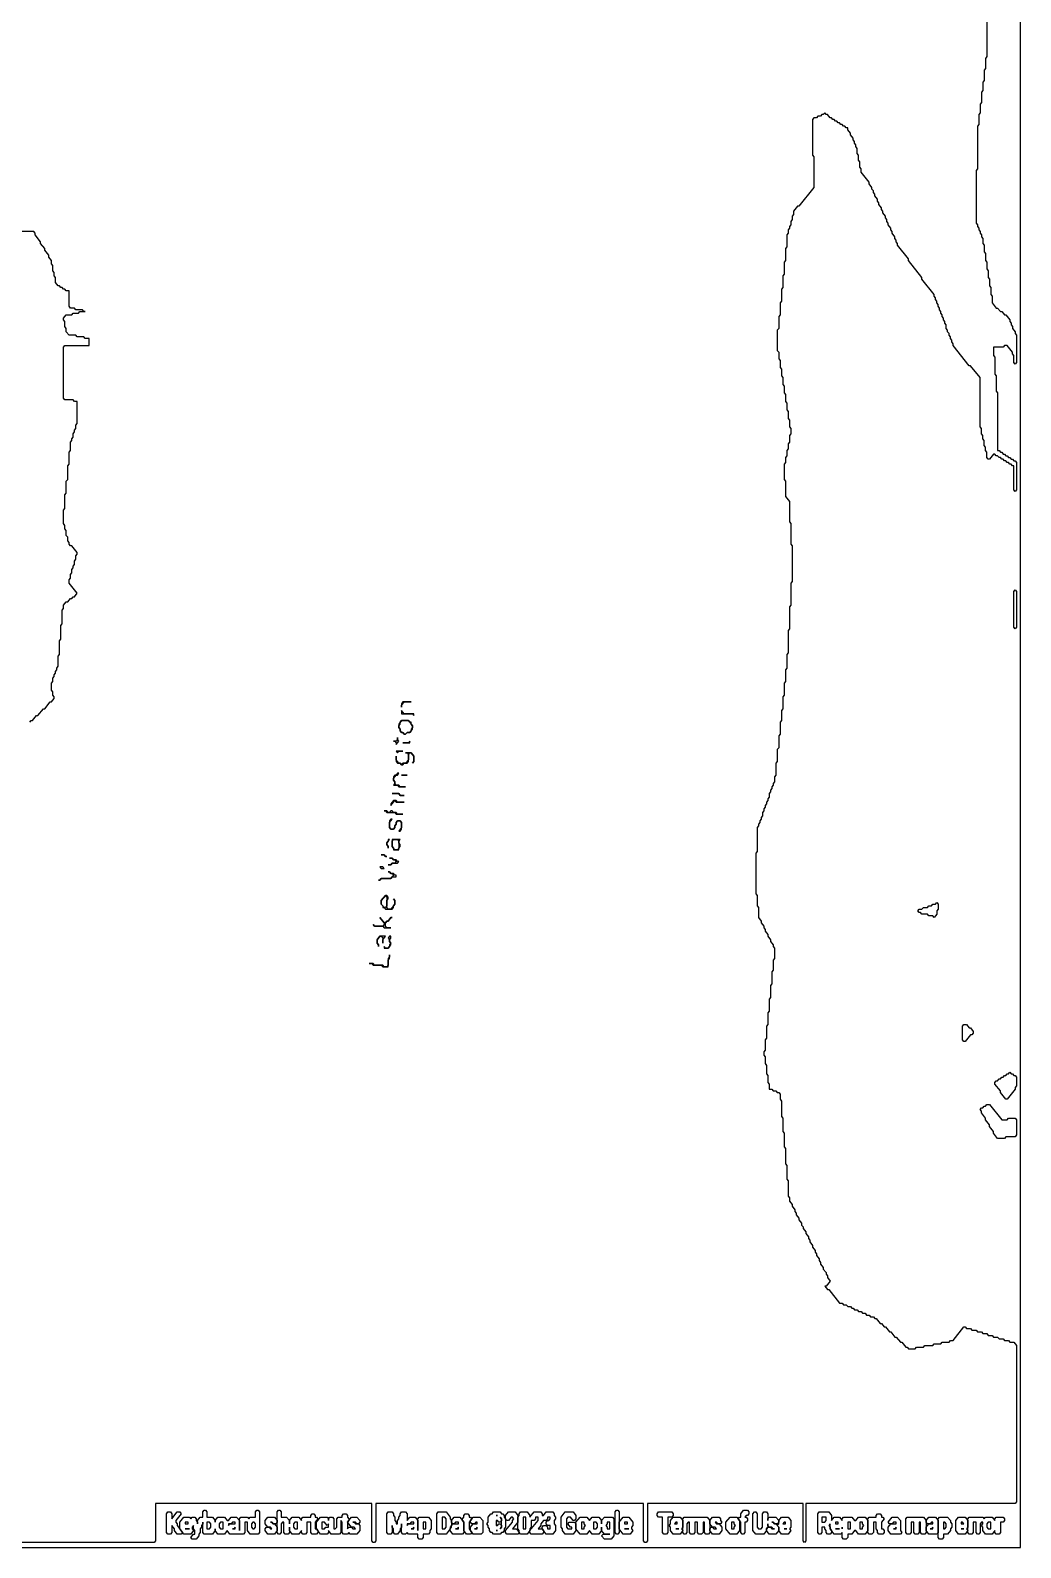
# Model space of a CAD drawing. Header units: metres. Extents: x 0 to 0.609, y 0 to 0.432.
# Drawn here: x 0.4687 to 0.6095, y 0.0002 to 0.2159 of the extents above; entities that cross this region are included whole.
import ezdxf

# ---------------------------------------------------------------- set-up
doc = ezdxf.new("R2010")
doc.units = ezdxf.units.M
doc.layers.add('Contours', color=7, linetype='Continuous')

msp = doc.modelspace()

# ---------------------------------------------------------------- linework, layer by layer
at = {"layer": 'Contours'}
for points in [[(0.18177, 0.00024), (0.60949, 0.00024), (0.60949, 0.4316)], [(0.60469, 0.2187), (0.60469, 0.21218), (0.60449, 0.21194), (0.60449, 0.21049), (0.6043, 0.21025), (0.6043, 0.2088), (0.60411, 0.20856), (0.60411, 0.20735), (0.60392, 0.20711), (0.60392, 0.20566), (0.60373, 0.20542), (0.60373, 0.20421), (0.60353, 0.20397), (0.60353, 0.20252), (0.60334, 0.20228), (0.60334, 0.19625), (0.60315, 0.19601), (0.60315, 0.18852), (0.60334, 0.18828), (0.60334, 0.18804), (0.60353, 0.1878), (0.60353, 0.18756), (0.60373, 0.18732), (0.60373, 0.18707), (0.60392, 0.18683), (0.60392, 0.18659), (0.60411, 0.18635), (0.60411, 0.18563), (0.6043, 0.18539), (0.6043, 0.18442), (0.60449, 0.18418), (0.60449, 0.18321), (0.60469, 0.18297), (0.60469, 0.18201), (0.60488, 0.18176), (0.60488, 0.1808), (0.60507, 0.18056), (0.60507, 0.17959), (0.60526, 0.17935), (0.60526, 0.17839), (0.60545, 0.17814), (0.60545, 0.17718), (0.60603, 0.17645), (0.60622, 0.17645), (0.60661, 0.17597), (0.6068, 0.17597), (0.60718, 0.17549), (0.60738, 0.17549), (0.60795, 0.17476), (0.60795, 0.17452), (0.60814, 0.17428), (0.60814, 0.17404), (0.60834, 0.1738), (0.60834, 0.17356), (0.60872, 0.17307), (0.60872, 0.17283), (0.60891, 0.17259), (0.60891, 0.16873), (0.60872, 0.16849), (0.60853, 0.16873), (0.60853, 0.1697), (0.60834, 0.16994), (0.60834, 0.17018), (0.60757, 0.17114), (0.60718, 0.17114), (0.60699, 0.1709), (0.60565, 0.1709), (0.60565, 0.1697), (0.60584, 0.16945), (0.60584, 0.16704), (0.60603, 0.1668), (0.60603, 0.16463), (0.60622, 0.16438), (0.60622, 0.15618), (0.60642, 0.15618), (0.60661, 0.15594), (0.6068, 0.15594), (0.60699, 0.15569), (0.60718, 0.15569), (0.60738, 0.15545), (0.60757, 0.15545), (0.60776, 0.15521), (0.60795, 0.15521), (0.60814, 0.15497), (0.60834, 0.15497), (0.60853, 0.15473), (0.60872, 0.15473), (0.60891, 0.15449), (0.60891, 0.15063), (0.60872, 0.15038), (0.60853, 0.15063), (0.60853, 0.154), (0.60834, 0.154), (0.60814, 0.15425), (0.60795, 0.15425), (0.60776, 0.15449), (0.60757, 0.15449), (0.60738, 0.15473), (0.60718, 0.15473), (0.60699, 0.15497), (0.6068, 0.15497), (0.60661, 0.15521), (0.60642, 0.15521), (0.60622, 0.15545), (0.60603, 0.15545), (0.60584, 0.15569), (0.60565, 0.15569), (0.60507, 0.15497), (0.60488, 0.15497), (0.60469, 0.15521), (0.60469, 0.15594), (0.60449, 0.15618), (0.60449, 0.15666), (0.6043, 0.1569), (0.6043, 0.15763), (0.60411, 0.15787), (0.60411, 0.15835), (0.60392, 0.15859), (0.60392, 0.15932), (0.60373, 0.15956), (0.60373, 0.16656), (0.60238, 0.16825), (0.60219, 0.16825), (0.59988, 0.17114), (0.59988, 0.17138), (0.59969, 0.17163), (0.59969, 0.17187), (0.5995, 0.17211), (0.5995, 0.17235), (0.59931, 0.17259), (0.59931, 0.17283), (0.59911, 0.17307), (0.59911, 0.17332), (0.59892, 0.17356), (0.59892, 0.17404), (0.59873, 0.17428), (0.59873, 0.17452), (0.59854, 0.17476), (0.59854, 0.17501), (0.59835, 0.17525), (0.59835, 0.17549), (0.59815, 0.17573), (0.59815, 0.17597), (0.59796, 0.17621), (0.59796, 0.17645), (0.59777, 0.1767), (0.59777, 0.17694), (0.59758, 0.17718), (0.59758, 0.17742), (0.59738, 0.17766), (0.59738, 0.1779), (0.59719, 0.17814), (0.59719, 0.17839), (0.59546, 0.18056), (0.59546, 0.1808), (0.59354, 0.18321), (0.59354, 0.18345), (0.592, 0.18539), (0.592, 0.18563), (0.59181, 0.18587), (0.59181, 0.18611), (0.59162, 0.18635), (0.59162, 0.18659), (0.59124, 0.18707), (0.59124, 0.18732), (0.59104, 0.18756), (0.59104, 0.1878), (0.59066, 0.18828), (0.59066, 0.18852), (0.59047, 0.18876), (0.59047, 0.18901), (0.59028, 0.18925), (0.59028, 0.18949), (0.58989, 0.18997), (0.58989, 0.19021), (0.5897, 0.19045), (0.5897, 0.1907), (0.58931, 0.19118), (0.58931, 0.19142), (0.58912, 0.19166), (0.58912, 0.1919), (0.58874, 0.19239), (0.58874, 0.19263), (0.58855, 0.19287), (0.58855, 0.19311), (0.58835, 0.19335), (0.58835, 0.19359), (0.58797, 0.19408), (0.58797, 0.19432), (0.58682, 0.19576), (0.58682, 0.19625), (0.58662, 0.19649), (0.58662, 0.19721), (0.58643, 0.19745), (0.58643, 0.19818), (0.58624, 0.19842), (0.58624, 0.19914), (0.58605, 0.19939), (0.58605, 0.19963), (0.58586, 0.19987), (0.58586, 0.20011), (0.58566, 0.20035), (0.58566, 0.20059), (0.58528, 0.20108), (0.58528, 0.20132), (0.5849, 0.2018), (0.5849, 0.20204), (0.5847, 0.20204), (0.58451, 0.20228), (0.58432, 0.20228), (0.58413, 0.20252), (0.58393, 0.20252), (0.58374, 0.20277), (0.58355, 0.20277), (0.58336, 0.20301), (0.58317, 0.20301), (0.58297, 0.20325), (0.58278, 0.20325), (0.58259, 0.20349), (0.5824, 0.20349), (0.58201, 0.20397), (0.58182, 0.20397), (0.58163, 0.20421), (0.58144, 0.20397), (0.58124, 0.20397), (0.58105, 0.20373), (0.58067, 0.20373), (0.58048, 0.20349), (0.58009, 0.20349), (0.5799, 0.20325), (0.5799, 0.19818), (0.58009, 0.19794), (0.58009, 0.19359), (0.57798, 0.19094), (0.57779, 0.19094), (0.57721, 0.19021), (0.57721, 0.18973), (0.57702, 0.18949), (0.57702, 0.18901), (0.57682, 0.18876), (0.57682, 0.18828), (0.57663, 0.18804), (0.57663, 0.1878), (0.57644, 0.18756), (0.57644, 0.18707), (0.57625, 0.18683), (0.57625, 0.18514), (0.57606, 0.1849), (0.57606, 0.18321), (0.57586, 0.18297), (0.57586, 0.18128), (0.57567, 0.18104), (0.57567, 0.17935), (0.57548, 0.17911), (0.57548, 0.17742), (0.57529, 0.17718), (0.57529, 0.17549), (0.5751, 0.17525), (0.5751, 0.17356), (0.5749, 0.17332), (0.5749, 0.17042), (0.5751, 0.17018), (0.5751, 0.16921), (0.57529, 0.16897), (0.57529, 0.16801), (0.57548, 0.16776), (0.57548, 0.1668), (0.57567, 0.16656), (0.57567, 0.16559), (0.57586, 0.16535), (0.57586, 0.16438), (0.57606, 0.16414), (0.57606, 0.16318), (0.57625, 0.16294), (0.57625, 0.16197), (0.57644, 0.16173), (0.57644, 0.16076), (0.57663, 0.16052), (0.57663, 0.15956), (0.57682, 0.15932), (0.57682, 0.15859), (0.57663, 0.15835), (0.57663, 0.15738), (0.57644, 0.15714), (0.57644, 0.15642), (0.57625, 0.15618), (0.57625, 0.15545), (0.57606, 0.15521), (0.57606, 0.15449), (0.57586, 0.15425), (0.57586, 0.15207), (0.57606, 0.15183), (0.57606, 0.14966), (0.57663, 0.14894), (0.57663, 0.14604), (0.57682, 0.1458), (0.57682, 0.1429), (0.57702, 0.14266), (0.57702, 0.13759), (0.57682, 0.13735), (0.57682, 0.13421), (0.57663, 0.13397), (0.57663, 0.13083), (0.57644, 0.13059), (0.57644, 0.12745), (0.57625, 0.12721), (0.57625, 0.12528), (0.57606, 0.12504), (0.57606, 0.12335), (0.57586, 0.12311), (0.57586, 0.12142), (0.57567, 0.12118), (0.57567, 0.11949), (0.57548, 0.11925), (0.57548, 0.1178), (0.57529, 0.11756), (0.57529, 0.11587), (0.5751, 0.11562), (0.5751, 0.11393), (0.5749, 0.11369), (0.5749, 0.112), (0.57471, 0.11176), (0.57471, 0.11007), (0.57452, 0.10983), (0.57452, 0.10911), (0.57433, 0.10887), (0.57433, 0.10862), (0.57413, 0.10838), (0.57413, 0.10814), (0.57394, 0.1079), (0.57394, 0.10766), (0.57375, 0.10742), (0.57375, 0.10693), (0.57356, 0.10669), (0.57356, 0.10645), (0.57337, 0.10621), (0.57337, 0.10597), (0.57317, 0.10573), (0.57317, 0.10549), (0.57298, 0.10524), (0.57298, 0.105), (0.57279, 0.10476), (0.57279, 0.10428), (0.5726, 0.10404), (0.5726, 0.1038), (0.57241, 0.10356), (0.57241, 0.10331), (0.57221, 0.10307), (0.57221, 0.10283), (0.57202, 0.10259), (0.57202, 0.09921), (0.57183, 0.09897), (0.57183, 0.09318), (0.57202, 0.09293), (0.57202, 0.09149), (0.57221, 0.09124), (0.57221, 0.0898), (0.5726, 0.08931), (0.5726, 0.08907), (0.57298, 0.08859), (0.57298, 0.08835), (0.57317, 0.08811), (0.57317, 0.08786), (0.57356, 0.08738), (0.57356, 0.08714), (0.57394, 0.08666), (0.57394, 0.08642), (0.57433, 0.08593), (0.57433, 0.08569), (0.57452, 0.08545), (0.57452, 0.084), (0.57433, 0.08376), (0.57433, 0.08231), (0.57413, 0.08207), (0.57413, 0.08038), (0.57394, 0.08014), (0.57394, 0.07845), (0.57375, 0.07821), (0.57375, 0.07652), (0.57356, 0.07628), (0.57356, 0.07459), (0.57337, 0.07435), (0.57337, 0.07266), (0.57317, 0.07242), (0.57317, 0.07097), (0.57298, 0.07073), (0.57298, 0.07024), (0.57317, 0.07), (0.57317, 0.06904), (0.57337, 0.0688), (0.57337, 0.06759), (0.57356, 0.06735), (0.57356, 0.06638), (0.57375, 0.06614), (0.57375, 0.06542), (0.57413, 0.06542), (0.57433, 0.06517), (0.57471, 0.06517), (0.5749, 0.06493), (0.5751, 0.06493), (0.57529, 0.06469), (0.57529, 0.06397), (0.57548, 0.06373), (0.57548, 0.06155), (0.57567, 0.06131), (0.57567, 0.05938), (0.57586, 0.05914), (0.57586, 0.05721), (0.57606, 0.05697), (0.57606, 0.05479), (0.57625, 0.05455), (0.57625, 0.05262), (0.57644, 0.05238), (0.57644, 0.05021), (0.57663, 0.04997), (0.57663, 0.04948), (0.57702, 0.049), (0.57702, 0.04876), (0.5774, 0.04828), (0.5774, 0.04804), (0.57759, 0.04779), (0.57759, 0.04755), (0.57798, 0.04707), (0.57798, 0.04683), (0.57836, 0.04635), (0.57836, 0.0461), (0.57855, 0.04586), (0.57855, 0.04562), (0.57894, 0.04514), (0.57894, 0.0449), (0.57932, 0.04442), (0.57932, 0.04417), (0.57951, 0.04393), (0.57951, 0.04369), (0.5799, 0.04321), (0.5799, 0.04297), (0.58028, 0.04248), (0.58028, 0.04224), (0.58048, 0.042), (0.58048, 0.04176), (0.58086, 0.04128), (0.58086, 0.04104), (0.58105, 0.04079), (0.58105, 0.04055), (0.58144, 0.04007), (0.58144, 0.03983), (0.58182, 0.03935), (0.58182, 0.0391), (0.58201, 0.03886), (0.58201, 0.03862), (0.5824, 0.03814), (0.58182, 0.03741), (0.58163, 0.03741), (0.58201, 0.03693), (0.5822, 0.03693), (0.58374, 0.035), (0.58413, 0.035), (0.58432, 0.03476), (0.5847, 0.03476), (0.5849, 0.03452), (0.58528, 0.03452), (0.58547, 0.03428), (0.58566, 0.03428), (0.58586, 0.03404), (0.58624, 0.03404), (0.58643, 0.03379), (0.58682, 0.03379), (0.58701, 0.03355), (0.58739, 0.03355), (0.58759, 0.03331), (0.58797, 0.03331), (0.58816, 0.03307), (0.58855, 0.03307), (0.58874, 0.03283), (0.58893, 0.03283), (0.58951, 0.0321), (0.5897, 0.0321), (0.59008, 0.03162), (0.59028, 0.03162), (0.59085, 0.0309), (0.59104, 0.0309), (0.59162, 0.03017), (0.59181, 0.03017), (0.59239, 0.02945), (0.59258, 0.02945), (0.59316, 0.02873), (0.59335, 0.02873), (0.59354, 0.02848), (0.5945, 0.02848), (0.59469, 0.02873), (0.59566, 0.02873), (0.59585, 0.02897), (0.597, 0.02897), (0.59719, 0.02921), (0.59815, 0.02921), (0.59835, 0.02945), (0.59931, 0.02945), (0.5995, 0.02969), (0.59988, 0.02969), (0.60142, 0.03162), (0.60161, 0.03162), (0.6018, 0.03138), (0.60238, 0.03138), (0.60257, 0.03114), (0.60315, 0.03114), (0.60334, 0.0309), (0.60392, 0.0309), (0.60411, 0.03066), (0.60469, 0.03066), (0.60488, 0.03041), (0.60545, 0.03041), (0.60565, 0.03017), (0.60622, 0.03017), (0.60642, 0.02993), (0.60699, 0.02993), (0.60718, 0.02969), (0.60776, 0.02969), (0.60795, 0.02945), (0.60853, 0.02945), (0.60891, 0.02897), (0.60891, 0.00676), (0.60872, 0.00652), (0.57894, 0.00652), (0.57894, 0.00121), (0.57875, 0.00097), (0.57855, 0.00121), (0.57855, 0.00652), (0.55646, 0.00652), (0.55646, 0.00121), (0.55627, 0.00097), (0.55607, 0.00097), (0.55588, 0.00121), (0.55588, 0.00652), (0.51784, 0.00652), (0.51784, 0.00121), (0.51764, 0.00097), (0.51745, 0.00097), (0.51726, 0.00121), (0.51726, 0.00652), (0.48652, 0.00652), (0.48652, 0.00121), (0.48632, 0.00097), (0.45539, 0.00097)], [(0.46865, 0.11756), (0.46884, 0.1178), (0.46903, 0.1178), (0.46961, 0.11852), (0.4698, 0.11852), (0.47057, 0.11949), (0.47076, 0.11949), (0.47153, 0.12045), (0.47172, 0.12045), (0.4721, 0.12093), (0.4721, 0.12118), (0.47191, 0.12142), (0.47191, 0.1219), (0.47172, 0.12214), (0.47172, 0.12311), (0.47191, 0.12335), (0.47191, 0.12383), (0.4721, 0.12407), (0.4721, 0.12431), (0.4723, 0.12456), (0.4723, 0.1248), (0.47249, 0.12504), (0.47249, 0.12528), (0.47268, 0.12552), (0.47268, 0.12697), (0.47287, 0.12721), (0.47287, 0.12914), (0.47307, 0.12938), (0.47307, 0.13131), (0.47326, 0.13156), (0.47326, 0.13349), (0.47345, 0.13373), (0.47345, 0.13421), (0.47383, 0.13469), (0.47403, 0.13469), (0.47441, 0.13518), (0.4746, 0.13518), (0.47479, 0.13542), (0.47499, 0.13542), (0.47537, 0.1359), (0.47422, 0.13735), (0.47422, 0.13783), (0.47441, 0.13807), (0.47441, 0.13856), (0.4746, 0.1388), (0.4746, 0.13928), (0.47479, 0.13952), (0.47479, 0.13976), (0.47499, 0.14), (0.47499, 0.14049), (0.47518, 0.14073), (0.47518, 0.14121), (0.47537, 0.14145), (0.47537, 0.14169), (0.4746, 0.14266), (0.47441, 0.14266), (0.47422, 0.1429), (0.47422, 0.14314), (0.47403, 0.14338), (0.47403, 0.14387), (0.47383, 0.14411), (0.47383, 0.14483), (0.47364, 0.14507), (0.47364, 0.14556), (0.47345, 0.1458), (0.47345, 0.14773), (0.47364, 0.14797), (0.47364, 0.1499), (0.47383, 0.15014), (0.47383, 0.15183), (0.47403, 0.15207), (0.47403, 0.154), (0.47422, 0.15425), (0.47422, 0.15594), (0.47441, 0.15618), (0.47441, 0.15738), (0.4746, 0.15763), (0.4746, 0.15787), (0.47479, 0.15811), (0.47479, 0.15859), (0.47499, 0.15883), (0.47499, 0.15907), (0.47518, 0.15932), (0.47518, 0.1598), (0.47537, 0.16004), (0.47537, 0.16318), (0.47499, 0.16318), (0.47479, 0.16342), (0.47364, 0.16342), (0.47345, 0.16366), (0.47345, 0.1709), (0.47364, 0.17114), (0.4771, 0.17114), (0.4771, 0.17211), (0.47652, 0.17211), (0.47633, 0.17235), (0.47537, 0.17235), (0.47518, 0.17259), (0.47422, 0.17259), (0.47383, 0.17307), (0.47383, 0.17356), (0.47364, 0.1738), (0.47364, 0.17452), (0.47345, 0.17476), (0.47345, 0.17501), (0.47383, 0.17549), (0.4746, 0.17549), (0.47479, 0.17573), (0.47556, 0.17573), (0.47576, 0.17597), (0.47652, 0.17597), (0.47633, 0.17597), (0.47614, 0.17621), (0.47518, 0.17621), (0.47499, 0.17645), (0.47441, 0.17645), (0.47422, 0.1767), (0.47422, 0.17887), (0.47383, 0.17887), (0.47364, 0.17911), (0.47345, 0.17911), (0.47326, 0.17935), (0.47307, 0.17935), (0.47287, 0.17959), (0.47268, 0.17959), (0.4723, 0.18007), (0.4723, 0.1808), (0.4721, 0.18104), (0.4721, 0.18152), (0.47191, 0.18176), (0.47191, 0.18249), (0.47172, 0.18273), (0.47172, 0.18321), (0.47134, 0.1837), (0.47134, 0.18394), (0.47076, 0.18466), (0.47076, 0.1849), (0.47018, 0.18563), (0.47018, 0.18587), (0.46941, 0.18683), (0.46941, 0.18707), (0.46922, 0.18732), (0.46596, 0.18732)], [(0.60853, 0.13614), (0.60872, 0.13638), (0.60891, 0.13614), (0.60891, 0.13107), (0.60872, 0.13083), (0.60853, 0.13107), (0.60853, 0.13614)], [(0.52168, 0.12045), (0.52149, 0.12021), (0.52149, 0.11973), (0.52149, 0.11997), (0.52187, 0.12045), (0.52283, 0.12045), (0.52168, 0.12045)], [(0.52149, 0.11925), (0.52149, 0.11876), (0.52302, 0.11876), (0.52322, 0.11852), (0.52322, 0.11876), (0.52187, 0.11876), (0.52149, 0.11925)], [(0.52149, 0.1178), (0.5211, 0.11731), (0.5211, 0.11683), (0.52129, 0.11659), (0.52129, 0.11635), (0.52149, 0.11611), (0.52168, 0.11611), (0.52187, 0.11587), (0.52206, 0.11587), (0.52226, 0.11611), (0.52264, 0.11611), (0.52302, 0.11659), (0.52302, 0.11707), (0.52283, 0.11731), (0.52283, 0.11756), (0.52264, 0.11756), (0.52245, 0.1178), (0.52149, 0.1178)], [(0.52129, 0.11756), (0.52149, 0.1178), (0.52245, 0.1178), (0.52302, 0.11707), (0.52302, 0.11683), (0.52283, 0.11659), (0.52283, 0.11635), (0.52264, 0.11611), (0.52226, 0.11611), (0.52206, 0.11587), (0.52187, 0.11587), (0.52168, 0.11611), (0.52149, 0.11611), (0.52129, 0.11635), (0.52129, 0.11659), (0.5211, 0.11683), (0.5211, 0.11707), (0.52129, 0.11731), (0.52129, 0.11756)], [(0.52091, 0.11538), (0.52091, 0.11514), (0.52072, 0.1149), (0.52033, 0.1149), (0.52053, 0.1149), (0.52072, 0.11466), (0.52072, 0.11442), (0.5211, 0.1149), (0.52091, 0.11514), (0.52091, 0.11538)], [(0.52264, 0.1149), (0.52245, 0.11466), (0.52168, 0.11466), (0.52264, 0.11466), (0.52264, 0.1149)], [(0.52072, 0.11345), (0.52091, 0.11321), (0.5211, 0.11345), (0.52168, 0.11345), (0.52072, 0.11345)], [(0.52206, 0.11321), (0.52226, 0.11321), (0.52245, 0.11297), (0.52245, 0.11224), (0.52206, 0.11176), (0.52168, 0.11176), (0.52149, 0.11152), (0.52129, 0.11176), (0.5211, 0.11176), (0.52072, 0.11224), (0.52072, 0.11273), (0.52072, 0.112), (0.52091, 0.11176), (0.52129, 0.11176), (0.52149, 0.11152), (0.52168, 0.11152), (0.52187, 0.11176), (0.52226, 0.11176), (0.52245, 0.112), (0.52245, 0.11297), (0.52264, 0.11321), (0.52283, 0.11321), (0.52322, 0.11273), (0.52322, 0.112), (0.52302, 0.11176), (0.52322, 0.112), (0.52322, 0.11273), (0.52283, 0.11321), (0.52206, 0.11321)], [(0.52091, 0.11031), (0.52072, 0.11007), (0.52053, 0.11007), (0.52033, 0.10983), (0.52033, 0.10935), (0.52053, 0.10911), (0.52053, 0.10887), (0.52033, 0.10862), (0.52091, 0.10862), (0.5211, 0.10838), (0.52206, 0.10838), (0.52129, 0.10838), (0.5211, 0.10862), (0.52072, 0.10862), (0.52053, 0.10887), (0.52053, 0.10911), (0.52033, 0.10935), (0.52033, 0.10959), (0.52072, 0.11007), (0.52091, 0.11007), (0.5211, 0.11031), (0.52091, 0.11031)], [(0.52149, 0.11007), (0.52226, 0.11007), (0.52149, 0.11007)], [(0.51937, 0.10766)], [(0.52033, 0.10645), (0.51995, 0.10597), (0.51995, 0.10573), (0.52053, 0.10645), (0.52072, 0.10621), (0.52187, 0.10621), (0.52091, 0.10621), (0.52072, 0.10645), (0.52033, 0.10645)], [(0.52014, 0.10742), (0.5211, 0.10742), (0.52129, 0.10718), (0.52187, 0.10718), (0.52129, 0.10718), (0.5211, 0.10742), (0.52014, 0.10742)], [(0.51899, 0.105), (0.51918, 0.105), (0.51937, 0.10476), (0.52053, 0.10476), (0.52072, 0.10452), (0.52168, 0.10452), (0.52091, 0.10452), (0.52072, 0.10476), (0.52033, 0.10476), (0.52014, 0.105), (0.51995, 0.105), (0.51976, 0.10476), (0.51957, 0.10476), (0.51937, 0.105), (0.51899, 0.105)], [(0.51995, 0.1038), (0.51976, 0.10356), (0.51976, 0.10259), (0.51995, 0.10235), (0.52033, 0.10235), (0.52053, 0.10259), (0.52053, 0.10283), (0.52072, 0.10307), (0.52072, 0.10331), (0.52091, 0.10356), (0.52129, 0.10356), (0.52149, 0.10331), (0.52149, 0.10259), (0.5211, 0.10211), (0.52129, 0.10211), (0.52149, 0.10235), (0.52149, 0.10331), (0.52129, 0.10356), (0.52091, 0.10356), (0.52072, 0.10331), (0.52072, 0.10307), (0.52053, 0.10283), (0.52053, 0.10259), (0.52033, 0.10235), (0.51995, 0.10235), (0.51976, 0.10259), (0.51976, 0.10331), (0.52014, 0.1038), (0.51995, 0.1038)], [(0.51957, 0.1009), (0.51957, 0.10066), (0.51937, 0.10042), (0.51937, 0.10018), (0.51957, 0.09993), (0.51957, 0.09969), (0.51957, 0.09993), (0.51937, 0.10018), (0.51937, 0.10042), (0.51976, 0.1009), (0.51957, 0.1009)], [(0.52014, 0.1009), (0.52014, 0.09993), (0.52033, 0.09969), (0.52033, 0.09945), (0.5211, 0.09945), (0.5211, 0.09969), (0.52129, 0.09993), (0.52129, 0.10018), (0.5211, 0.10042), (0.5211, 0.10066), (0.52129, 0.1009), (0.52014, 0.1009)], [(0.52014, 0.10066), (0.52033, 0.1009), (0.52091, 0.1009), (0.5211, 0.10066), (0.5211, 0.09969), (0.52091, 0.09945), (0.52053, 0.09945), (0.52014, 0.09993), (0.52014, 0.10066)], [(0.5186, 0.09873), (0.51899, 0.09873), (0.51918, 0.09849), (0.51937, 0.09849), (0.51918, 0.09849), (0.51899, 0.09873), (0.5186, 0.09873)], [(0.51976, 0.09824), (0.52014, 0.09824), (0.52033, 0.098), (0.52053, 0.098), (0.52072, 0.09776), (0.52053, 0.09752), (0.52014, 0.09752), (0.51995, 0.09728), (0.51957, 0.09728), (0.51995, 0.09728), (0.52014, 0.09752), (0.52091, 0.09752), (0.5211, 0.09776), (0.52091, 0.09776), (0.52072, 0.098), (0.52033, 0.098), (0.52014, 0.09824), (0.51976, 0.09824)], [(0.51957, 0.09631), (0.51976, 0.09631), (0.51995, 0.09607), (0.52014, 0.09607), (0.52033, 0.09583), (0.51995, 0.09535), (0.5186, 0.09535), (0.51841, 0.09511), (0.51822, 0.09511), (0.51841, 0.09511), (0.5186, 0.09535), (0.51995, 0.09535), (0.52014, 0.09559), (0.52072, 0.09559), (0.52072, 0.09583), (0.52053, 0.09583), (0.52033, 0.09607), (0.51995, 0.09607), (0.51976, 0.09631), (0.51957, 0.09631)], [(0.51841, 0.09704), (0.5186, 0.0968), (0.51899, 0.0968), (0.5188, 0.09704), (0.51841, 0.09704)], [(0.51918, 0.09293), (0.5186, 0.09221), (0.5186, 0.09173), (0.5188, 0.09149), (0.5188, 0.09124), (0.51899, 0.09124), (0.51918, 0.091), (0.52014, 0.091), (0.52033, 0.09124), (0.52033, 0.09149), (0.52053, 0.09173), (0.52053, 0.09221), (0.52033, 0.09245), (0.52053, 0.09221), (0.52053, 0.09173), (0.51995, 0.091), (0.51957, 0.091), (0.51937, 0.09124), (0.51937, 0.09221), (0.51957, 0.09245), (0.51957, 0.09269), (0.51937, 0.09293), (0.51918, 0.09293)], [(0.51918, 0.09293), (0.51937, 0.09269), (0.51937, 0.09149), (0.51918, 0.09124), (0.51899, 0.09124), (0.5186, 0.09173), (0.5186, 0.09221), (0.51918, 0.09293)], [(0.59738, 0.09173), (0.59758, 0.09197), (0.59777, 0.09173), (0.59777, 0.091), (0.59758, 0.09076), (0.59758, 0.09028), (0.59719, 0.0898), (0.597, 0.09004), (0.59642, 0.09004), (0.59623, 0.09028), (0.59546, 0.09028), (0.59527, 0.09052), (0.59508, 0.09052), (0.59489, 0.09076), (0.59508, 0.091), (0.59546, 0.091), (0.59566, 0.09124), (0.59623, 0.09124), (0.59642, 0.09149), (0.59681, 0.09149), (0.597, 0.09173), (0.59738, 0.09173)], [(0.51841, 0.0898), (0.51899, 0.08907), (0.51899, 0.08883), (0.5188, 0.08859), (0.51764, 0.08859), (0.51745, 0.08883), (0.51764, 0.08859), (0.5188, 0.08859), (0.51899, 0.08835), (0.51995, 0.08835), (0.51937, 0.08835), (0.51918, 0.08859), (0.51918, 0.08907), (0.51937, 0.08931), (0.51957, 0.08931), (0.51995, 0.0898), (0.52014, 0.0898), (0.51995, 0.0898), (0.51957, 0.08931), (0.51937, 0.08931), (0.51918, 0.08907), (0.51899, 0.08907), (0.51841, 0.0898)], [(0.51841, 0.08714), (0.51803, 0.08666), (0.51803, 0.08618), (0.51822, 0.08593), (0.51822, 0.08569), (0.51822, 0.08593), (0.51803, 0.08618), (0.51803, 0.08666), (0.51841, 0.08714), (0.5186, 0.08714), (0.5188, 0.0869), (0.5188, 0.08618), (0.5188, 0.08666), (0.51918, 0.08714), (0.51841, 0.08714)], [(0.51976, 0.08714), (0.51957, 0.0869), (0.51976, 0.08666), (0.51976, 0.08642), (0.51995, 0.08618), (0.51976, 0.08593), (0.51976, 0.08569), (0.51957, 0.08545), (0.51918, 0.08545), (0.51899, 0.08569), (0.51899, 0.08545), (0.51957, 0.08545), (0.51995, 0.08593), (0.51995, 0.08618), (0.51976, 0.08642), (0.51976, 0.08666), (0.51995, 0.0869), (0.51995, 0.08714), (0.51976, 0.08714)], [(0.51976, 0.08449), (0.51976, 0.08424), (0.51957, 0.084), (0.51957, 0.08304), (0.51937, 0.0828), (0.51899, 0.0828), (0.5188, 0.08304), (0.51764, 0.08304), (0.51745, 0.08328), (0.51688, 0.08328), (0.51726, 0.08328), (0.51745, 0.08304), (0.5186, 0.08304), (0.5188, 0.0828), (0.51957, 0.0828), (0.51957, 0.08376), (0.51976, 0.084), (0.51976, 0.08449)], [(0.60123, 0.07435), (0.60142, 0.07459), (0.6018, 0.07459), (0.60219, 0.07411), (0.60238, 0.07411), (0.60276, 0.07362), (0.60276, 0.07338), (0.60257, 0.07314), (0.60238, 0.07314), (0.60161, 0.07217), (0.60142, 0.07217), (0.60123, 0.07242), (0.60123, 0.07435)], [(0.60776, 0.06759), (0.60795, 0.06783), (0.60814, 0.06759), (0.60834, 0.06759), (0.60853, 0.06735), (0.60872, 0.06735), (0.60891, 0.06711), (0.60891, 0.0659), (0.60872, 0.06566), (0.60872, 0.06542), (0.60757, 0.06397), (0.60738, 0.06397), (0.60661, 0.06493), (0.60661, 0.06517), (0.60584, 0.06614), (0.60584, 0.06638), (0.60603, 0.06662), (0.60622, 0.06662), (0.60642, 0.06686), (0.60661, 0.06686), (0.6068, 0.06711), (0.60699, 0.06711), (0.60718, 0.06735), (0.60738, 0.06735), (0.60757, 0.06759), (0.60776, 0.06759)], [(0.60449, 0.063), (0.60469, 0.06324), (0.60507, 0.06324), (0.6068, 0.06107), (0.60757, 0.06107), (0.60776, 0.06131), (0.60872, 0.06131), (0.60891, 0.06107), (0.60891, 0.0589), (0.60872, 0.05866), (0.60738, 0.05866), (0.60718, 0.05842), (0.60622, 0.05842), (0.60565, 0.05914), (0.60565, 0.05938), (0.60507, 0.06011), (0.60507, 0.06035), (0.60449, 0.06107), (0.60449, 0.06131), (0.60392, 0.06204), (0.60392, 0.06228), (0.60373, 0.06252), (0.60392, 0.06276), (0.60411, 0.06276), (0.6043, 0.063), (0.60449, 0.063)], [(0.48805, 0.00507), (0.48825, 0.00531), (0.48863, 0.00531), (0.48882, 0.00507), (0.48882, 0.00434), (0.48959, 0.00531), (0.48997, 0.00531), (0.49017, 0.00507), (0.4894, 0.0041), (0.4894, 0.00386), (0.48959, 0.00362), (0.48959, 0.00338), (0.49036, 0.00241), (0.49017, 0.00217), (0.48959, 0.00217), (0.48921, 0.00266), (0.48921, 0.0029), (0.48882, 0.00338), (0.48882, 0.00241), (0.48863, 0.00217), (0.48825, 0.00217), (0.48805, 0.00241), (0.48805, 0.00507)], [(0.49324, 0.00531), (0.49343, 0.00555), (0.49363, 0.00555), (0.49382, 0.00531), (0.49382, 0.00459), (0.49459, 0.00459), (0.49497, 0.0041), (0.49497, 0.00386), (0.49497, 0.0041), (0.49535, 0.00459), (0.49632, 0.00459), (0.4967, 0.0041), (0.49689, 0.0041), (0.49728, 0.00459), (0.49804, 0.00459), (0.49843, 0.0041), (0.49843, 0.00266), (0.49843, 0.00434), (0.49862, 0.00459), (0.49958, 0.00459), (0.49977, 0.00434), (0.49997, 0.00459), (0.50073, 0.00459), (0.50073, 0.00531), (0.50093, 0.00555), (0.50112, 0.00555), (0.50131, 0.00531), (0.50131, 0.00241), (0.50112, 0.00217), (0.49997, 0.00217), (0.49958, 0.00266), (0.49958, 0.00386), (0.4992, 0.00386), (0.4992, 0.00241), (0.49901, 0.00217), (0.49708, 0.00217), (0.4967, 0.00266), (0.49632, 0.00217), (0.49535, 0.00217), (0.49497, 0.00266), (0.49497, 0.0029), (0.49497, 0.00266), (0.49459, 0.00217), (0.49343, 0.00217), (0.49324, 0.00241), (0.49324, 0.00386), (0.49324, 0.00362), (0.49305, 0.00338), (0.49305, 0.00314), (0.49286, 0.0029), (0.49286, 0.00241), (0.49266, 0.00217), (0.49266, 0.00193), (0.49228, 0.00145), (0.4917, 0.00145), (0.49151, 0.00169), (0.4919, 0.00217), (0.49209, 0.00217), (0.49209, 0.00266), (0.4919, 0.0029), (0.4919, 0.00338), (0.4917, 0.00314), (0.4917, 0.0029), (0.4919, 0.00266), (0.49151, 0.00217), (0.49055, 0.00217), (0.48997, 0.0029), (0.48997, 0.00386), (0.49055, 0.00459), (0.49132, 0.00459), (0.49151, 0.00434), (0.4917, 0.00459), (0.49209, 0.00459), (0.49228, 0.00434), (0.49228, 0.0041), (0.49247, 0.00386), (0.49247, 0.00362), (0.49247, 0.0041), (0.49286, 0.00459), (0.49324, 0.00459), (0.49324, 0.00531)], [(0.50246, 0.00459), (0.50342, 0.00459), (0.50381, 0.0041), (0.50381, 0.00386), (0.50362, 0.00362), (0.50323, 0.00362), (0.50304, 0.00386), (0.50285, 0.00386), (0.50304, 0.00386), (0.50323, 0.00362), (0.50342, 0.00362), (0.50381, 0.00314), (0.50381, 0.00266), (0.50342, 0.00217), (0.50246, 0.00217), (0.50208, 0.00266), (0.50208, 0.0029), (0.50227, 0.00314), (0.50266, 0.00314), (0.50285, 0.0029), (0.50304, 0.0029), (0.50285, 0.00314), (0.50246, 0.00314), (0.50208, 0.00362), (0.50208, 0.0041), (0.50246, 0.00459)], [(0.50381, 0.00531), (0.504, 0.00555), (0.50419, 0.00555), (0.50439, 0.00531), (0.50439, 0.00459), (0.50515, 0.00459), (0.50554, 0.0041), (0.50554, 0.00362), (0.50554, 0.0041), (0.50592, 0.00459), (0.50688, 0.00459), (0.50727, 0.0041), (0.50727, 0.00434), (0.50746, 0.00459), (0.50861, 0.00459), (0.50861, 0.00483), (0.5088, 0.00507), (0.509, 0.00507), (0.50919, 0.00483), (0.50919, 0.00459), (0.50938, 0.00459), (0.50957, 0.00434), (0.50919, 0.00386), (0.50919, 0.0029), (0.50938, 0.0029), (0.50957, 0.00266), (0.50957, 0.00241), (0.50938, 0.00217), (0.5088, 0.00217), (0.50861, 0.00241), (0.50861, 0.00386), (0.50804, 0.00386), (0.50804, 0.00241), (0.50784, 0.00217), (0.50746, 0.00217), (0.50727, 0.00241), (0.50727, 0.00266), (0.50688, 0.00217), (0.50592, 0.00217), (0.50554, 0.00266), (0.50554, 0.00314), (0.50554, 0.00241), (0.50535, 0.00217), (0.50496, 0.00217), (0.50477, 0.00241), (0.50477, 0.00386), (0.50458, 0.00386), (0.50439, 0.00362), (0.50439, 0.00241), (0.50419, 0.00217), (0.504, 0.00217), (0.50381, 0.00241), (0.50381, 0.00531)], [(0.51303, 0.00483), (0.51322, 0.00507), (0.51361, 0.00507), (0.5138, 0.00483), (0.5138, 0.00459), (0.51399, 0.00434), (0.51399, 0.0041), (0.5138, 0.00386), (0.5138, 0.0029), (0.51399, 0.00314), (0.51438, 0.00314), (0.51457, 0.0029), (0.51495, 0.0029), (0.51476, 0.00314), (0.51438, 0.00314), (0.5138, 0.00386), (0.51438, 0.00459), (0.51515, 0.00459), (0.51553, 0.0041), (0.51553, 0.00386), (0.51534, 0.00362), (0.51515, 0.00362), (0.51495, 0.00386), (0.51457, 0.00386), (0.51476, 0.00386), (0.51495, 0.00362), (0.51534, 0.00362), (0.51553, 0.00338), (0.51553, 0.00266), (0.51515, 0.00217), (0.51419, 0.00217), (0.51399, 0.00241), (0.5138, 0.00217), (0.51322, 0.00217), (0.51303, 0.00241), (0.51303, 0.00386), (0.51284, 0.0041), (0.51284, 0.00241), (0.51265, 0.00217), (0.51149, 0.00217), (0.51111, 0.00266), (0.51111, 0.00241), (0.51092, 0.00217), (0.50996, 0.00217), (0.50938, 0.0029), (0.50938, 0.00386), (0.50996, 0.00459), (0.51092, 0.00459), (0.51111, 0.00434), (0.51111, 0.0041), (0.51111, 0.00434), (0.5113, 0.00459), (0.51169, 0.00459), (0.51188, 0.00434), (0.51188, 0.0029), (0.51207, 0.0029), (0.51226, 0.00314), (0.51226, 0.00434), (0.51246, 0.00459), (0.51303, 0.00459), (0.51303, 0.00483)], [(0.51937, 0.00507), (0.51957, 0.00531), (0.52014, 0.00531), (0.52033, 0.00507), (0.52033, 0.00483), (0.52053, 0.00459), (0.52053, 0.0041), (0.52072, 0.00386), (0.52072, 0.00362), (0.52091, 0.00362), (0.52091, 0.0041), (0.5211, 0.00434), (0.5211, 0.00459), (0.52129, 0.00483), (0.52129, 0.00507), (0.52149, 0.00531), (0.52206, 0.00531), (0.52226, 0.00507), (0.52226, 0.0041), (0.52264, 0.00459), (0.52341, 0.00459), (0.52379, 0.0041), (0.52379, 0.00266), (0.52379, 0.00434), (0.52398, 0.00459), (0.52533, 0.00459), (0.52571, 0.0041), (0.52571, 0.0029), (0.52552, 0.00266), (0.52552, 0.00241), (0.52533, 0.00217), (0.52456, 0.00217), (0.52456, 0.00169), (0.52437, 0.00145), (0.52398, 0.00145), (0.52379, 0.00169), (0.52379, 0.00217), (0.52245, 0.00217), (0.52226, 0.00241), (0.52206, 0.00217), (0.52168, 0.00217), (0.52149, 0.00241), (0.52149, 0.00362), (0.52149, 0.00314), (0.52129, 0.0029), (0.52129, 0.00266), (0.52091, 0.00217), (0.52053, 0.00217), (0.52033, 0.00241), (0.52033, 0.0029), (0.52014, 0.00314), (0.52014, 0.00338), (0.52014, 0.00241), (0.51995, 0.00217), (0.51957, 0.00217), (0.51937, 0.00241), (0.51937, 0.00507)], [(0.52648, 0.00507), (0.52667, 0.00531), (0.52783, 0.00531), (0.5284, 0.00459), (0.5284, 0.00434), (0.5286, 0.0041), (0.5286, 0.00338), (0.5284, 0.00314), (0.5284, 0.0029), (0.52783, 0.00217), (0.52667, 0.00217), (0.52648, 0.00241), (0.52648, 0.00507)], [(0.52725, 0.00459), (0.52725, 0.0029), (0.52764, 0.0029), (0.52783, 0.00314), (0.52783, 0.00434), (0.52764, 0.00459), (0.52725, 0.00459)], [(0.52898, 0.00459), (0.52975, 0.00459), (0.53033, 0.00386), (0.53033, 0.00241), (0.53013, 0.00217), (0.52879, 0.00217), (0.5284, 0.00266), (0.5284, 0.0029), (0.5286, 0.00314), (0.5286, 0.00338), (0.52879, 0.00362), (0.52956, 0.00362), (0.52956, 0.00386), (0.52917, 0.00386), (0.52898, 0.00362), (0.52879, 0.00362), (0.5286, 0.00386), (0.5286, 0.0041), (0.52898, 0.00459)], [(0.53033, 0.00483), (0.53052, 0.00507), (0.5309, 0.00507), (0.53109, 0.00483), (0.53109, 0.00459), (0.53129, 0.00459), (0.53148, 0.00434), (0.53109, 0.00386), (0.53109, 0.0029), (0.53148, 0.00241), (0.53129, 0.00217), (0.53071, 0.00217), (0.53033, 0.00266), (0.53033, 0.00386), (0.53013, 0.0041), (0.53013, 0.00434), (0.53033, 0.00459), (0.53033, 0.00483)], [(0.53167, 0.00459), (0.53263, 0.00459), (0.53302, 0.0041), (0.53302, 0.00241), (0.53282, 0.00217), (0.53167, 0.00217), (0.53129, 0.00266), (0.53129, 0.00314), (0.53167, 0.00362), (0.53225, 0.00362), (0.53225, 0.00386), (0.53205, 0.00386), (0.53186, 0.00362), (0.53148, 0.00362), (0.53129, 0.00386), (0.53129, 0.0041), (0.53167, 0.00459)], [(0.53436, 0.00507), (0.53455, 0.00531), (0.53551, 0.00531), (0.53571, 0.00507), (0.5359, 0.00507), (0.53609, 0.00483), (0.53609, 0.00459), (0.53628, 0.00434), (0.53628, 0.00314), (0.53609, 0.0029), (0.53609, 0.00266), (0.5359, 0.00241), (0.53571, 0.00241), (0.53551, 0.00217), (0.53455, 0.00217), (0.53436, 0.00241), (0.53417, 0.00241), (0.53398, 0.00266), (0.53398, 0.0029), (0.53378, 0.00314), (0.53378, 0.00338), (0.53359, 0.00362), (0.53378, 0.00386), (0.53378, 0.00459), (0.53417, 0.00507), (0.53436, 0.00507)], [(0.53436, 0.00434)], [(0.53494, 0.00483), (0.53513, 0.00483), (0.53494, 0.00483)], [(0.53551, 0.00459), (0.53571, 0.00434), (0.53571, 0.0041), (0.53551, 0.00386), (0.53532, 0.00386), (0.53513, 0.0041), (0.53494, 0.0041), (0.53494, 0.00338), (0.53513, 0.00338), (0.53532, 0.00362), (0.53551, 0.00362), (0.53571, 0.00338), (0.53571, 0.00314), (0.53551, 0.0029), (0.53571, 0.00314), (0.53571, 0.00434), (0.53551, 0.00459)], [(0.53667, 0.00531), (0.53763, 0.00531), (0.53801, 0.00483), (0.53801, 0.00386), (0.53724, 0.0029), (0.53782, 0.0029), (0.5382, 0.00241), (0.53801, 0.00217), (0.53647, 0.00217), (0.53628, 0.00241), (0.53628, 0.00266), (0.53724, 0.00386), (0.53724, 0.0041), (0.53743, 0.00434), (0.53724, 0.00459), (0.53705, 0.00459), (0.53667, 0.0041), (0.53647, 0.0041), (0.53628, 0.00434), (0.53628, 0.00483), (0.53667, 0.00531)], [(0.5382, 0.00507), (0.5384, 0.00531), (0.53936, 0.00531), (0.53974, 0.00483), (0.53974, 0.00459), (0.54032, 0.00531), (0.54128, 0.00531), (0.54147, 0.00507), (0.54147, 0.00483), (0.54166, 0.00483), (0.54205, 0.00531), (0.54301, 0.00531), (0.5432, 0.00507), (0.5432, 0.00483), (0.54339, 0.00459), (0.54339, 0.00434), (0.5432, 0.0041), (0.5432, 0.00362), (0.54339, 0.00338), (0.54339, 0.00266), (0.54301, 0.00217), (0.54205, 0.00217), (0.54147, 0.0029), (0.54147, 0.00314), (0.54166, 0.00338), (0.54205, 0.00338), (0.54224, 0.00314), (0.54224, 0.0029), (0.54262, 0.0029), (0.54262, 0.00338), (0.54224, 0.00338), (0.54205, 0.00362), (0.54205, 0.00386), (0.54224, 0.0041), (0.54243, 0.0041), (0.54262, 0.00434), (0.54262, 0.00459), (0.54224, 0.00459), (0.54224, 0.00434), (0.54205, 0.0041), (0.54166, 0.0041), (0.54128, 0.00362), (0.54128, 0.00338), (0.54089, 0.0029), (0.54147, 0.0029), (0.54166, 0.00266), (0.54166, 0.00241), (0.54147, 0.00217), (0.53993, 0.00217), (0.53974, 0.00241), (0.53974, 0.00266), (0.54089, 0.0041), (0.54089, 0.00459), (0.54051, 0.00459), (0.54051, 0.00434), (0.54032, 0.0041), (0.53993, 0.0041), (0.53993, 0.00314), (0.53974, 0.0029), (0.53974, 0.00266), (0.53936, 0.00217), (0.5384, 0.00217), (0.5382, 0.00241), (0.5382, 0.00266), (0.53801, 0.0029), (0.53801, 0.00459), (0.5382, 0.00483), (0.5382, 0.00507)], [(0.53878, 0.00459), (0.53878, 0.0029), (0.53916, 0.0029), (0.53916, 0.00459), (0.53878, 0.00459)], [(0.54474, 0.00531), (0.54589, 0.00531), (0.54627, 0.00483), (0.54627, 0.00434), (0.54608, 0.0041), (0.54589, 0.0041), (0.5455, 0.00459), (0.54512, 0.00459), (0.54493, 0.00434), (0.54493, 0.00314), (0.54512, 0.0029), (0.5457, 0.0029), (0.5457, 0.00314), (0.5455, 0.00314), (0.54512, 0.00362), (0.54531, 0.00386), (0.54608, 0.00386), (0.54627, 0.00362), (0.54627, 0.00266), (0.54589, 0.00217), (0.54474, 0.00217), (0.54435, 0.00266), (0.54435, 0.0029), (0.54416, 0.00314), (0.54416, 0.00459), (0.54474, 0.00531)], [(0.54685, 0.00459), (0.54781, 0.00459), (0.5482, 0.0041), (0.54858, 0.00459), (0.54954, 0.00459), (0.54992, 0.0041), (0.54992, 0.00362), (0.54992, 0.0041), (0.55031, 0.00459), (0.55146, 0.00459), (0.55165, 0.00434), (0.55165, 0.00193), (0.55127, 0.00145), (0.55031, 0.00145), (0.54992, 0.00193), (0.55012, 0.00217), (0.55108, 0.00217), (0.55031, 0.00217), (0.54992, 0.00266), (0.54992, 0.00314), (0.54992, 0.00266), (0.54954, 0.00217), (0.54858, 0.00217), (0.5482, 0.00266), (0.54781, 0.00217), (0.54685, 0.00217), (0.54627, 0.0029), (0.54627, 0.00386), (0.54685, 0.00459)], [(0.55185, 0.00531), (0.55204, 0.00555), (0.55223, 0.00555), (0.55242, 0.00531), (0.55242, 0.00241), (0.55223, 0.00217), (0.55204, 0.00217), (0.55185, 0.00241), (0.55185, 0.00531)], [(0.553, 0.00459), (0.55377, 0.00459), (0.55434, 0.00386), (0.55434, 0.00338), (0.55415, 0.00314), (0.55415, 0.0029), (0.55434, 0.00266), (0.55396, 0.00217), (0.553, 0.00217), (0.55242, 0.0029), (0.55242, 0.00386), (0.553, 0.00459)], [(0.5578, 0.00507), (0.55799, 0.00531), (0.55992, 0.00531), (0.56011, 0.00507), (0.56011, 0.00483), (0.55992, 0.00459), (0.55934, 0.00459), (0.55934, 0.00241), (0.55915, 0.00217), (0.55876, 0.00217), (0.55857, 0.00241), (0.55857, 0.00459), (0.55799, 0.00459), (0.5578, 0.00483), (0.5578, 0.00507)], [(0.56011, 0.00459), (0.56107, 0.00459), (0.56145, 0.0041), (0.56145, 0.00314), (0.56126, 0.0029), (0.56145, 0.00266), (0.56107, 0.00217), (0.56011, 0.00217), (0.55972, 0.00266), (0.55972, 0.00314), (0.55953, 0.00338), (0.55972, 0.00362), (0.55972, 0.0041), (0.56011, 0.00459)], [(0.56145, 0.00434), (0.56165, 0.00459), (0.56491, 0.00459), (0.5653, 0.0041), (0.5653, 0.00241), (0.5651, 0.00217), (0.56472, 0.00217), (0.56453, 0.00241), (0.56453, 0.00386), (0.56434, 0.00386), (0.56434, 0.00241), (0.56414, 0.00217), (0.56376, 0.00217), (0.56357, 0.00241), (0.56357, 0.00386), (0.56318, 0.00386), (0.56318, 0.00241), (0.56299, 0.00217), (0.56261, 0.00217), (0.56241, 0.00241), (0.56241, 0.00386), (0.56222, 0.00386), (0.56203, 0.00362), (0.56203, 0.00241), (0.56184, 0.00217), (0.56165, 0.00217), (0.56145, 0.00241), (0.56145, 0.00434)], [(0.56568, 0.00459), (0.56664, 0.00459), (0.56683, 0.00434), (0.56683, 0.0041), (0.56703, 0.00386), (0.56683, 0.00362), (0.56645, 0.00362), (0.56626, 0.00386), (0.56606, 0.00386), (0.56626, 0.00362), (0.56664, 0.00362), (0.56703, 0.00314), (0.56703, 0.00266), (0.56664, 0.00217), (0.56568, 0.00217), (0.5653, 0.00266), (0.5653, 0.0029), (0.56549, 0.00314), (0.56568, 0.00314), (0.56587, 0.0029), (0.56626, 0.0029), (0.56606, 0.00314), (0.56568, 0.00314), (0.5653, 0.00362), (0.5653, 0.0041), (0.56568, 0.00459)], [(0.56818, 0.00459), (0.56914, 0.00459), (0.56952, 0.0041), (0.56952, 0.00266), (0.56914, 0.00217), (0.56818, 0.00217), (0.5676, 0.0029), (0.5676, 0.00386), (0.56818, 0.00459)], [(0.5701, 0.00555), (0.57068, 0.00555), (0.57087, 0.00531), (0.57087, 0.00507), (0.57068, 0.00483), (0.57048, 0.00483), (0.57029, 0.00459), (0.57048, 0.00459), (0.57068, 0.00434), (0.57068, 0.0041), (0.57048, 0.00386), (0.57029, 0.00386), (0.57029, 0.00241), (0.5701, 0.00217), (0.56991, 0.00217), (0.56972, 0.00241), (0.56972, 0.00386), (0.56933, 0.00434), (0.56952, 0.00459), (0.56972, 0.00459), (0.56972, 0.00507), (0.5701, 0.00555)], [(0.57144, 0.00507), (0.57164, 0.00531), (0.57183, 0.00531), (0.57202, 0.00507), (0.57202, 0.00314), (0.57221, 0.0029), (0.5726, 0.0029), (0.57279, 0.00314), (0.57279, 0.00507), (0.57298, 0.00531), (0.57337, 0.00531), (0.57356, 0.00507), (0.57356, 0.0041), (0.57356, 0.00434), (0.57375, 0.00459), (0.57471, 0.00459), (0.5751, 0.0041), (0.5751, 0.00386), (0.5749, 0.00362), (0.57452, 0.00362), (0.57433, 0.00386), (0.57413, 0.00386), (0.57433, 0.00386), (0.57452, 0.00362), (0.57471, 0.00362), (0.5751, 0.00314), (0.5751, 0.00266), (0.57471, 0.00217), (0.57375, 0.00217), (0.57337, 0.00266), (0.57337, 0.0029), (0.57356, 0.00314), (0.57394, 0.00314), (0.57413, 0.0029), (0.57452, 0.0029), (0.57433, 0.0029), (0.57413, 0.00314), (0.57375, 0.00314), (0.57356, 0.00338), (0.57356, 0.00362), (0.57356, 0.00314), (0.57337, 0.0029), (0.57337, 0.00266), (0.57298, 0.00217), (0.57183, 0.00217), (0.57144, 0.00266), (0.57144, 0.00507)], [(0.57548, 0.00459), (0.57644, 0.00459), (0.57682, 0.0041), (0.57682, 0.00314), (0.57663, 0.0029), (0.57682, 0.00266), (0.57644, 0.00217), (0.57548, 0.00217), (0.5751, 0.00266), (0.5751, 0.00314), (0.5749, 0.00338), (0.5751, 0.00362), (0.5751, 0.0041), (0.57548, 0.00459)], [(0.58067, 0.00507), (0.58086, 0.00531), (0.5822, 0.00531), (0.58259, 0.00483), (0.58259, 0.0041), (0.58297, 0.00459), (0.58374, 0.00459), (0.58413, 0.0041), (0.58413, 0.00434), (0.58432, 0.00459), (0.58547, 0.00459), (0.58586, 0.0041), (0.58605, 0.0041), (0.58643, 0.00459), (0.58739, 0.00459), (0.58778, 0.0041), (0.58778, 0.00266), (0.58739, 0.00217), (0.58643, 0.00217), (0.58605, 0.00266), (0.58586, 0.00266), (0.58547, 0.00217), (0.5849, 0.00217), (0.5849, 0.00169), (0.5847, 0.00145), (0.58432, 0.00145), (0.58413, 0.00169), (0.58413, 0.00241), (0.58393, 0.00217), (0.58297, 0.00217), (0.5824, 0.0029), (0.5824, 0.00362), (0.5822, 0.00338), (0.5824, 0.00314), (0.5824, 0.0029), (0.58259, 0.00266), (0.58259, 0.00241), (0.5824, 0.00217), (0.58201, 0.00217), (0.58182, 0.00241), (0.58182, 0.00266), (0.58163, 0.0029), (0.58163, 0.00314), (0.58124, 0.00314), (0.58124, 0.00241), (0.58105, 0.00217), (0.58086, 0.00217), (0.58067, 0.00241), (0.58067, 0.00507)], [(0.58124, 0.00459), (0.58124, 0.00386), (0.58163, 0.00386), (0.58182, 0.0041), (0.58182, 0.00459), (0.58124, 0.00459)], [(0.58893, 0.00483), (0.58912, 0.00507), (0.58951, 0.00507), (0.5897, 0.00483), (0.5897, 0.00459), (0.58989, 0.00459), (0.59008, 0.00434), (0.5897, 0.00386), (0.5897, 0.0029), (0.58989, 0.0029), (0.59008, 0.00266), (0.59008, 0.00241), (0.58989, 0.00217), (0.58931, 0.00217), (0.58912, 0.00241), (0.58912, 0.00266), (0.58893, 0.0029), (0.58893, 0.00386), (0.58855, 0.00386), (0.58855, 0.00241), (0.58835, 0.00217), (0.58797, 0.00217), (0.58778, 0.00241), (0.58778, 0.00434), (0.58797, 0.00459), (0.58893, 0.00459), (0.58893, 0.00483)], [(0.59124, 0.00459), (0.592, 0.00459), (0.59239, 0.0041), (0.59239, 0.00266), (0.59258, 0.00241), (0.59239, 0.00217), (0.59104, 0.00217), (0.59066, 0.00266), (0.59066, 0.00314), (0.59104, 0.00362), (0.59181, 0.00362), (0.59181, 0.00386), (0.59143, 0.00386), (0.59124, 0.00362), (0.59085, 0.00362), (0.59066, 0.00386), (0.59124, 0.00459)], [(0.59316, 0.00434), (0.59335, 0.00459), (0.59566, 0.00459), (0.59604, 0.0041), (0.59604, 0.00241), (0.59585, 0.00217), (0.59546, 0.00217), (0.59527, 0.00241), (0.59527, 0.00386), (0.59508, 0.00386), (0.59508, 0.00241), (0.59489, 0.00217), (0.5945, 0.00217), (0.59431, 0.00241), (0.59431, 0.00386), (0.59393, 0.00386), (0.59393, 0.00241), (0.59373, 0.00217), (0.59335, 0.00217), (0.59316, 0.00241), (0.59316, 0.00434)], [(0.59642, 0.00459), (0.59738, 0.00459), (0.59777, 0.0041), (0.59777, 0.00241), (0.59758, 0.00217), (0.59642, 0.00217), (0.59604, 0.00266), (0.59604, 0.00314), (0.59642, 0.00362), (0.597, 0.00362), (0.597, 0.00386), (0.59681, 0.00386), (0.59662, 0.00362), (0.59623, 0.00362), (0.59604, 0.00386), (0.59604, 0.0041), (0.59642, 0.00459)], [(0.59777, 0.00434), (0.59796, 0.00459), (0.59911, 0.00459), (0.5995, 0.0041), (0.5995, 0.00386), (0.59969, 0.00362), (0.59969, 0.00314), (0.5995, 0.0029), (0.5995, 0.00266), (0.59911, 0.00217), (0.59854, 0.00217), (0.59854, 0.00169), (0.59835, 0.00145), (0.59796, 0.00145), (0.59777, 0.00169), (0.59777, 0.00434)], [(0.60065, 0.00459), (0.60161, 0.00459), (0.602, 0.0041), (0.602, 0.00314), (0.6018, 0.0029), (0.602, 0.00266), (0.60161, 0.00217), (0.60065, 0.00217), (0.60027, 0.00266), (0.60027, 0.0041), (0.60065, 0.00459)], [(0.602, 0.00434), (0.60219, 0.00459), (0.60411, 0.00459), (0.6043, 0.00434), (0.60449, 0.00459), (0.60545, 0.00459), (0.60584, 0.0041), (0.60584, 0.00434), (0.60603, 0.00459), (0.60699, 0.00459), (0.60718, 0.00434), (0.60718, 0.0041), (0.60699, 0.00386), (0.60661, 0.00386), (0.60661, 0.00241), (0.60642, 0.00217), (0.60603, 0.00217), (0.60584, 0.00241), (0.60584, 0.00266), (0.60545, 0.00217), (0.60449, 0.00217), (0.60411, 0.00266), (0.60411, 0.00314), (0.60392, 0.00338), (0.60411, 0.00362), (0.60411, 0.00386), (0.60392, 0.00386), (0.60373, 0.00362), (0.60373, 0.00241), (0.60353, 0.00217), (0.60334, 0.00217), (0.60315, 0.00241), (0.60315, 0.00386), (0.60276, 0.00386), (0.60276, 0.00241), (0.60257, 0.00217), (0.60219, 0.00217), (0.602, 0.00241), (0.602, 0.00434)], [(0.49074, 0.00386), (0.49074, 0.00362), (0.49113, 0.00362), (0.49113, 0.00386), (0.49074, 0.00386)], [(0.49074, 0.0029), (0.49132, 0.0029), (0.49074, 0.0029)], [(0.49382, 0.00386), (0.49382, 0.0029), (0.4942, 0.0029), (0.49439, 0.00314), (0.49439, 0.00362), (0.4942, 0.00386), (0.49382, 0.00386)], [(0.49574, 0.00386), (0.49555, 0.00362), (0.49555, 0.00314), (0.49574, 0.0029), (0.49612, 0.0029), (0.49612, 0.00386), (0.49574, 0.00386)], [(0.49747, 0.00386), (0.49728, 0.00362), (0.49689, 0.00362), (0.49689, 0.00338), (0.49708, 0.00362), (0.49785, 0.00362), (0.49785, 0.00386), (0.49747, 0.00386)], [(0.49785, 0.00314), (0.49766, 0.0029), (0.49747, 0.0029), (0.49785, 0.0029), (0.49785, 0.00314)], [(0.50035, 0.00386), (0.50016, 0.00362), (0.50016, 0.00314), (0.50035, 0.0029), (0.50054, 0.0029), (0.50073, 0.00314), (0.50073, 0.00362), (0.50054, 0.00386), (0.50035, 0.00386)], [(0.50631, 0.00386), (0.50611, 0.00362), (0.50611, 0.00314), (0.50631, 0.0029), (0.50669, 0.0029), (0.50669, 0.00386), (0.50631, 0.00386)], [(0.51015, 0.00386), (0.51015, 0.0029), (0.51053, 0.0029), (0.51073, 0.00314), (0.51111, 0.00314), (0.51111, 0.00362), (0.51092, 0.00338), (0.51053, 0.00386), (0.51015, 0.00386)], [(0.52283, 0.00386), (0.52264, 0.00362), (0.52226, 0.00362), (0.52226, 0.00338), (0.52245, 0.00362), (0.52322, 0.00362), (0.52322, 0.00386), (0.52283, 0.00386)], [(0.52322, 0.00314), (0.52302, 0.0029), (0.52283, 0.0029), (0.52322, 0.0029), (0.52322, 0.00314)], [(0.52456, 0.00386), (0.52456, 0.0029), (0.52495, 0.0029), (0.52495, 0.00386), (0.52456, 0.00386)], [(0.52956, 0.00314), (0.52936, 0.0029), (0.52917, 0.0029), (0.52956, 0.0029), (0.52956, 0.00314)], [(0.53225, 0.00314), (0.53205, 0.0029), (0.53186, 0.0029), (0.53225, 0.0029), (0.53225, 0.00314)], [(0.53436, 0.00314)], [(0.53494, 0.00266), (0.53513, 0.00266), (0.53494, 0.00266)], [(0.54704, 0.00386), (0.54704, 0.0029), (0.54743, 0.0029), (0.54743, 0.00314), (0.54762, 0.00338), (0.54743, 0.00362), (0.54743, 0.00386), (0.54704, 0.00386)], [(0.54877, 0.00386), (0.54877, 0.0029), (0.54916, 0.0029), (0.54935, 0.00314), (0.54935, 0.00362), (0.54916, 0.00386), (0.54877, 0.00386)], [(0.55069, 0.00386), (0.55069, 0.00362), (0.5505, 0.00338), (0.55069, 0.00314), (0.55069, 0.0029), (0.55108, 0.0029), (0.55108, 0.00386), (0.55069, 0.00386)], [(0.55319, 0.00386), (0.55319, 0.00362), (0.55358, 0.00362), (0.55358, 0.00386), (0.55319, 0.00386)], [(0.55319, 0.0029), (0.55377, 0.0029), (0.55319, 0.0029)], [(0.56049, 0.00386), (0.5603, 0.00362), (0.56068, 0.00362), (0.56068, 0.00386), (0.56049, 0.00386)], [(0.56049, 0.0029), (0.56088, 0.0029), (0.56049, 0.0029)], [(0.56837, 0.00386), (0.56837, 0.0029), (0.56875, 0.0029), (0.56875, 0.00314), (0.56895, 0.00338), (0.56875, 0.00362), (0.56875, 0.00386), (0.56837, 0.00386)], [(0.57586, 0.00386), (0.57567, 0.00362), (0.57606, 0.00362), (0.57606, 0.00386), (0.57586, 0.00386)], [(0.57586, 0.0029), (0.57625, 0.0029), (0.57586, 0.0029)], [(0.58317, 0.00386), (0.58317, 0.00362), (0.58355, 0.00362), (0.58355, 0.00386), (0.58317, 0.00386)], [(0.58317, 0.0029), (0.58374, 0.0029), (0.58317, 0.0029)], [(0.58413, 0.00314), (0.58413, 0.0029), (0.58413, 0.00314)], [(0.5849, 0.00386), (0.5849, 0.0029), (0.58528, 0.0029), (0.58528, 0.00386), (0.5849, 0.00386)], [(0.58662, 0.00386), (0.58662, 0.0029), (0.58701, 0.0029), (0.58701, 0.00314), (0.5872, 0.00338), (0.58701, 0.00362), (0.58701, 0.00386), (0.58662, 0.00386)], [(0.59181, 0.00314), (0.59162, 0.0029), (0.59143, 0.0029), (0.59181, 0.0029), (0.59181, 0.00314)], [(0.597, 0.00314), (0.59681, 0.0029), (0.59662, 0.0029), (0.597, 0.0029), (0.597, 0.00314)], [(0.59854, 0.00386), (0.59854, 0.0029), (0.59873, 0.0029), (0.59892, 0.00314), (0.59892, 0.00362), (0.59873, 0.00386), (0.59854, 0.00386)], [(0.60104, 0.00386), (0.60104, 0.00362), (0.60142, 0.00362), (0.60123, 0.00386), (0.60104, 0.00386)], [(0.60104, 0.0029), (0.60142, 0.0029), (0.60104, 0.0029)], [(0.60488, 0.00386), (0.60469, 0.00362), (0.60469, 0.00314), (0.60488, 0.0029), (0.60526, 0.0029), (0.60526, 0.00386), (0.60488, 0.00386)]]:
    msp.add_lwpolyline(points, dxfattribs=at)

doc.saveas('drawing.dxf')
